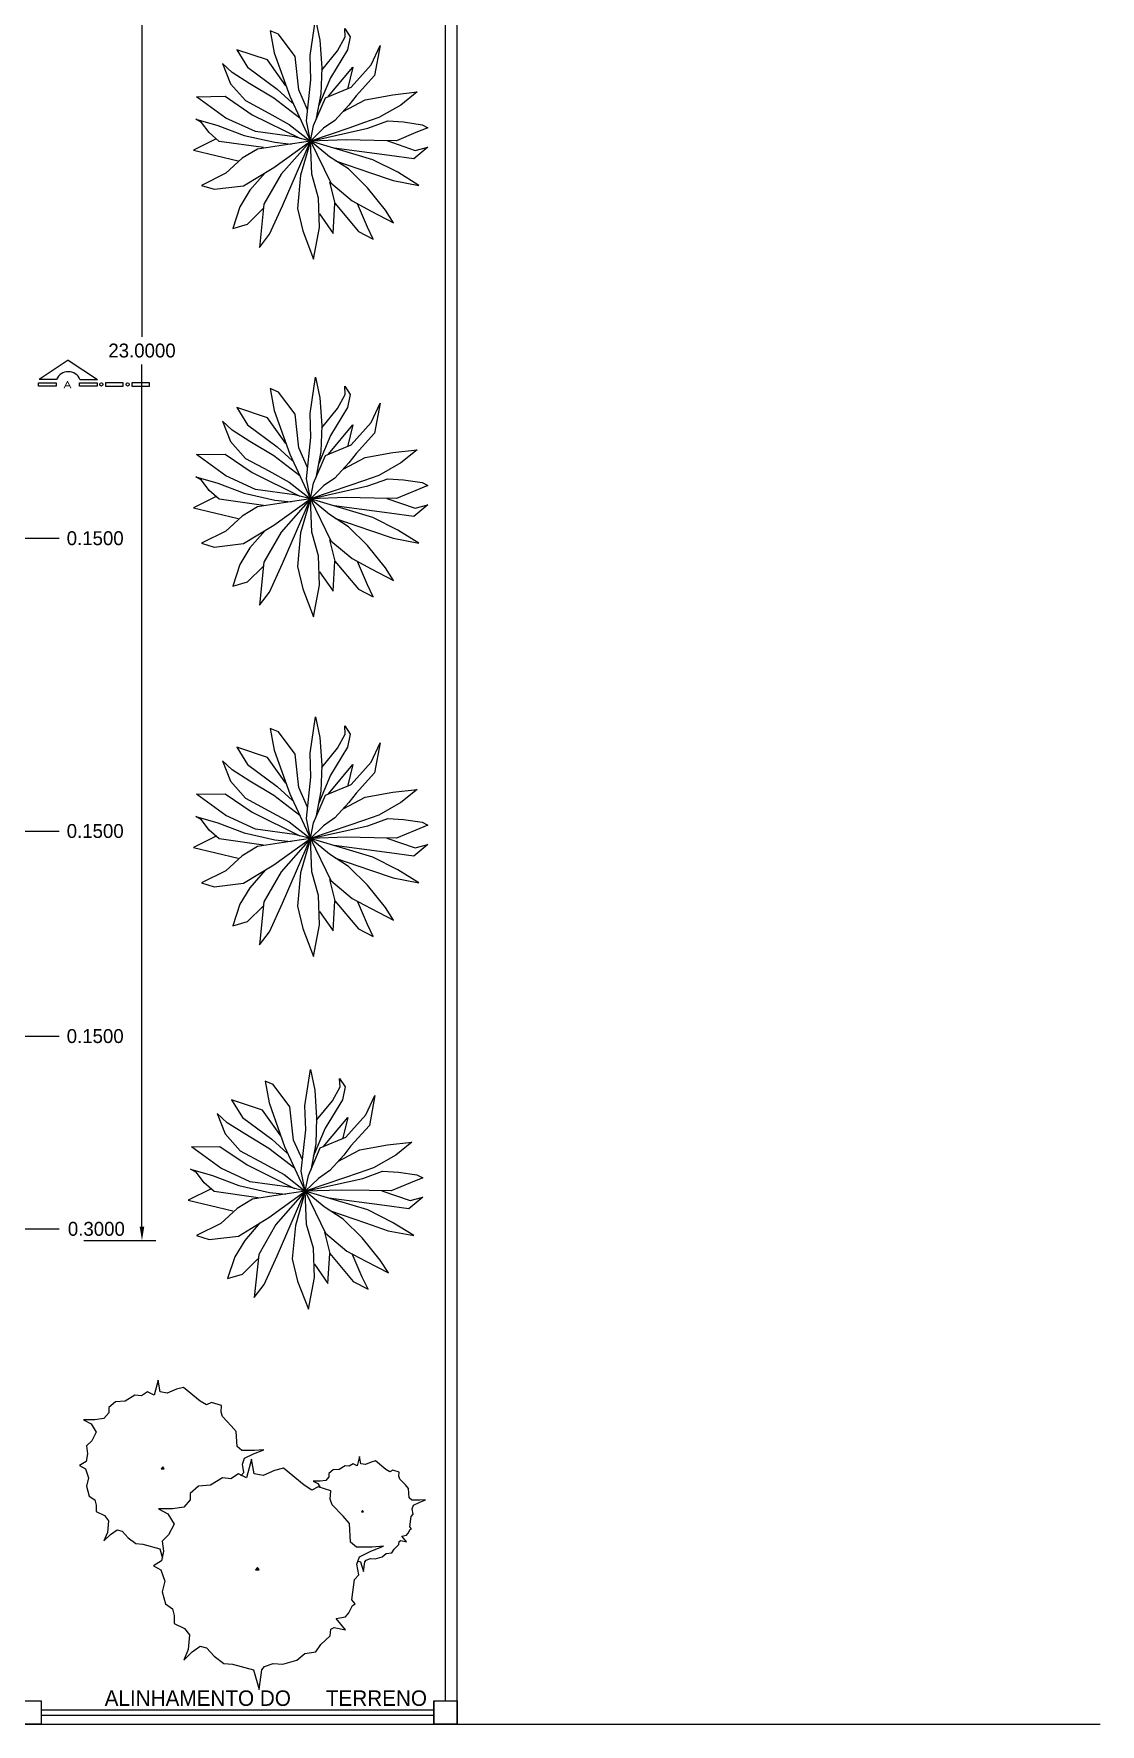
# Model space of a CAD drawing. Header units: millimetres. Extents: x 935 to 1399, y 512 to 900.
# Drawn here: x 1163.15 to 1176.93, y 833.62 to 855.47 of the extents above; entities that cross this region are included whole.
import ezdxf

# ---------------------------------------------------------------- set-up
doc = ezdxf.new("R2010")
doc.units = ezdxf.units.MM
doc.linetypes.add('ACAD_ISO02W100', pattern=[15, 12, -3])
for name, color, linetype in [('PENA-03', 3, 'Continuous'), ('PENA-04', 4, 'Continuous'), ('projeçao', 7, 'ACAD_ISO02W100'), ('terrenos', 3, 'Continuous'), ('VEGETAÇÃO', 3, 'Continuous')]:
    doc.layers.add(name, color=color, linetype=linetype)
doc.styles.add('ROMANS', font='ROMANS.SHX', dxfattribs={"height": 100})
doc.dimstyles.get("Standard").update_dxf_attribs({"dimtxt": 0.18, "dimasz": 0.18, "dimexe": 0.18, "dimexo": 0.0625, "dimgap": 0.09, "dimtad": 0, "dimtih": 1, "dimtoh": 1, "dimdec": 4, "dimzin": 0, "dimdsep": 46, "dimtxsty": 'Standard', "dimcen": 0.09, "dimadec": 0, "dimazin": 0, "dimtfac": 1, "dimtdec": 4, "dimtofl": 0, "dimtmove": 0, "dimatfit": 3, "dimfxl": 0, "dimtolj": 1, "dimtzin": 0, "dimarcsym": 0})

# ---------------------------------------------------------------- blocks, each defined once
blk = doc.blocks.new('*D58')
at = {"color": 0, "lineweight": -2, "transparency": 16777216}
for p, q in [((1163.794, 862.872), (1164.724, 862.872)), ((1164.544, 862.692), (1164.544, 851.552)), ((1164.544, 840.052), (1164.544, 851.192)), ((1163.794, 839.872), (1164.724, 839.872))]:
    blk.add_line(p, q, dxfattribs=at)
at = {"color": 0, "transparency": 16777216}
for points in [[(1164.514, 862.692), (1164.574, 862.692), (1164.544, 862.872)], [(1164.514, 840.052), (1164.574, 840.052), (1164.544, 839.872)]]:
    blk.add_solid(points, dxfattribs=at)
at = {"layer": 'Defpoints', "color": 0, "transparency": 16777216}
for p in [(1163.732, 862.872), (1163.732, 839.872), (1164.544, 839.872)]:
    blk.add_point(p, dxfattribs=at)
at = {"color": 0, "transparency": 16777216, "insert": (1164.544, 851.372), "char_height": 0.18, "attachment_point": 5}
blk.add_mtext('\\A1;23.0000', dxfattribs=at)
blk = doc.blocks.new('*D59')
at = {"color": 0, "lineweight": -2, "transparency": 16777216}
for p, q in [((1162.709, 849.202), (1162.709, 849.382)), ((1161.314, 849.022), (1162.889, 849.022)), ((1162.709, 849.022), (1162.709, 848.872)), ((1162.709, 848.947), (1163.294, 848.947)), ((1163.294, 848.947), (1163.474, 848.947)), ((1161.314, 848.872), (1162.889, 848.872)), ((1162.709, 848.692), (1162.709, 848.512))]:
    blk.add_line(p, q, dxfattribs=at)
at = {"color": 0, "transparency": 16777216}
for points in [[(1162.679, 849.202), (1162.739, 849.202), (1162.709, 849.022)], [(1162.679, 848.692), (1162.739, 848.692), (1162.709, 848.872)]]:
    blk.add_solid(points, dxfattribs=at)
at = {"layer": 'Defpoints', "color": 0, "transparency": 16777216}
for p in [(1161.252, 849.022), (1161.252, 848.872), (1162.709, 848.872)]:
    blk.add_point(p, dxfattribs=at)
at = {"color": 0, "transparency": 16777216, "insert": (1163.939, 848.947), "char_height": 0.18, "attachment_point": 5}
blk.add_mtext('\\A1;0.1500', dxfattribs=at)
blk = doc.blocks.new('*D61')
at = {"color": 0, "lineweight": -2, "transparency": 16777216}
for p, q in [((1162.709, 845.418), (1162.709, 845.598)), ((1161.314, 845.238), (1162.889, 845.238)), ((1162.709, 845.238), (1162.709, 845.088)), ((1162.709, 845.163), (1163.294, 845.163)), ((1163.294, 845.163), (1163.474, 845.163)), ((1161.314, 845.088), (1162.889, 845.088)), ((1162.709, 844.908), (1162.709, 844.728))]:
    blk.add_line(p, q, dxfattribs=at)
at = {"color": 0, "transparency": 16777216}
for points in [[(1162.679, 845.418), (1162.739, 845.418), (1162.709, 845.238)], [(1162.679, 844.908), (1162.739, 844.908), (1162.709, 845.088)]]:
    blk.add_solid(points, dxfattribs=at)
at = {"layer": 'Defpoints', "color": 0, "transparency": 16777216}
for p in [(1161.252, 845.238), (1161.252, 845.088), (1162.709, 845.088)]:
    blk.add_point(p, dxfattribs=at)
at = {"color": 0, "transparency": 16777216, "insert": (1163.939, 845.163), "char_height": 0.18, "attachment_point": 5}
blk.add_mtext('\\A1;0.1500', dxfattribs=at)
blk = doc.blocks.new('*D63')
at = {"color": 0, "lineweight": -2, "transparency": 16777216}
for p, q in [((1162.709, 842.768), (1162.709, 842.948)), ((1161.314, 842.588), (1162.889, 842.588)), ((1162.709, 842.588), (1162.709, 842.438)), ((1161.314, 842.438), (1162.889, 842.438)), ((1162.709, 842.513), (1163.294, 842.513)), ((1163.294, 842.513), (1163.474, 842.513)), ((1162.709, 842.258), (1162.709, 842.078))]:
    blk.add_line(p, q, dxfattribs=at)
at = {"color": 0, "transparency": 16777216}
for points in [[(1162.679, 842.768), (1162.739, 842.768), (1162.709, 842.588)], [(1162.679, 842.258), (1162.739, 842.258), (1162.709, 842.438)]]:
    blk.add_solid(points, dxfattribs=at)
at = {"layer": 'Defpoints', "color": 0, "transparency": 16777216}
for p in [(1161.252, 842.588), (1161.252, 842.438), (1162.709, 842.438)]:
    blk.add_point(p, dxfattribs=at)
at = {"color": 0, "transparency": 16777216, "insert": (1163.939, 842.513), "char_height": 0.18, "attachment_point": 5}
blk.add_mtext('\\A1;0.1500', dxfattribs=at)
blk = doc.blocks.new('*D65')
at = {"color": 0, "lineweight": -2, "transparency": 16777216}
for p, q in [((1162.709, 840.352), (1162.709, 840.532)), ((1161.564, 840.172), (1162.889, 840.172)), ((1162.709, 840.172), (1162.709, 839.872)), ((1162.709, 840.022), (1163.294, 840.022)), ((1163.294, 840.022), (1163.474, 840.022)), ((1161.564, 839.872), (1162.889, 839.872)), ((1162.709, 839.692), (1162.709, 839.512))]:
    blk.add_line(p, q, dxfattribs=at)
at = {"color": 0, "transparency": 16777216}
for points in [[(1162.679, 840.352), (1162.739, 840.352), (1162.709, 840.172)], [(1162.679, 839.692), (1162.739, 839.692), (1162.709, 839.872)]]:
    blk.add_solid(points, dxfattribs=at)
at = {"layer": 'Defpoints', "color": 0, "transparency": 16777216}
for p in [(1161.502, 840.172), (1161.502, 839.872), (1162.709, 839.872)]:
    blk.add_point(p, dxfattribs=at)
at = {"color": 0, "transparency": 16777216, "insert": (1163.954, 840.022), "char_height": 0.18, "attachment_point": 5}
blk.add_mtext('\\A1;0.3000', dxfattribs=at)

msp = doc.modelspace()

# ---------------------------------------------------------------- linework, layer by layer
for p, q in [((1166.71582, 855.18446), (1166.78724, 855.65239)), ((1166.78724, 855.65239), (1166.84438, 855.38484)), ((1166.20181, 855.50364), (1166.25436, 855.22209)), ((1166.30692, 855.45982), (1166.20181, 855.50364)), ((1166.52303, 855.17196), (1166.30692, 855.45982)), ((1167.07216, 855.24708), (1167.17151, 855.42865)), ((1167.17151, 855.42865), (1167.16561, 855.53495)), ((1167.16561, 855.53495), (1167.23573, 855.42865)), ((1167.23573, 855.42865), (1167.20073, 855.25958)), ((1166.16668, 855.12815), (1165.76958, 855.25958)), ((1165.76958, 855.25958), (1165.90968, 855.03434)), ((1166.25436, 855.22209), (1166.45292, 854.65872)), ((1166.84438, 855.38484), (1166.86771, 855.02803)), ((1166.86665, 854.99715), (1167.07216, 855.24708)), ((1167.20073, 855.25958), (1166.97872, 854.89659)), ((1167.5044, 855.06552), (1167.6213, 855.31589)), ((1167.6213, 855.31589), (1167.55118, 854.9279)), ((1165.71112, 854.9654), (1165.58256, 855.08434)), ((1165.58256, 855.08434), (1165.68779, 854.82147)), ((1165.90968, 855.03434), (1166.28935, 854.75266)), ((1166.40457, 854.79588), (1166.16668, 855.12815)), ((1166.56982, 854.74016), (1166.52303, 855.17196)), ((1166.72748, 854.87159), (1166.71582, 855.18446)), ((1166.86771, 855.02803), (1166.85605, 854.69003)), ((1166.95539, 854.65872), (1167.27072, 855.03434)), ((1167.27072, 855.03434), (1167.20073, 854.75266)), ((1167.24739, 854.77765), (1167.5044, 855.06552)), ((1165.68779, 854.82147), (1165.88045, 854.60241)), ((1165.9389, 854.82147), (1165.71112, 854.9654)), ((1166.24846, 854.63372), (1165.9389, 854.82147)), ((1166.66916, 854.33954), (1166.72748, 854.87159)), ((1166.97872, 854.89659), (1166.82451, 854.5296)), ((1166.9145, 854.64004), (1167.24739, 854.77765)), ((1167.55118, 854.9279), (1167.31161, 854.66503)), ((1165.24967, 854.65254), (1165.61768, 854.65872)), ((1165.62934, 854.37717), (1165.24967, 854.65254)), ((1165.61768, 854.65872), (1165.96813, 854.42098)), ((1165.88045, 854.60241), (1166.18425, 854.43966)), ((1166.58392, 854.37599), (1166.24846, 854.63372)), ((1166.28935, 854.75266), (1166.48804, 854.57109)), ((1166.45292, 854.65872), (1166.72111, 854.0799)), ((1166.68493, 854.48338), (1166.56982, 854.74016)), ((1166.7626, 854.28323), (1166.9145, 854.64004)), ((1166.85605, 854.69003), (1166.79239, 854.35319)), ((1167.14254, 854.46243), (1167.42851, 854.61491)), ((1167.31161, 854.66503), (1167.21816, 854.5461)), ((1167.42851, 854.61491), (1167.78486, 854.67753)), ((1167.78486, 854.67753), (1168.10032, 854.71503)), ((1168.10032, 854.71503), (1167.88997, 854.5461)), ((1165.238, 854.36453), (1165.52423, 854.28323)), ((1165.31389, 854.32072), (1165.238, 854.36453)), ((1166.00902, 854.20192), (1165.62934, 854.37717)), ((1165.96813, 854.42098), (1166.58392, 854.11562)), ((1166.18425, 854.43966), (1166.44715, 854.29573)), ((1166.72111, 854.0799), (1166.66916, 854.33954)), ((1167.03717, 854.34586), (1166.89104, 854.24573)), ((1167.21816, 854.5461), (1167.03717, 854.34586)), ((1167.60374, 854.38335), (1167.40518, 854.31454)), ((1167.46351, 854.24573), (1167.72051, 854.33954)), ((1167.88997, 854.5461), (1167.60374, 854.38335)), ((1167.72051, 854.33954), (1167.92496, 854.32704)), ((1165.41323, 854.18929), (1165.31389, 854.32072)), ((1165.54167, 854.07667), (1165.41323, 854.18929)), ((1165.52423, 854.28323), (1165.86302, 854.15179)), ((1165.86302, 854.15179), (1166.26026, 854.06417)), ((1166.51726, 854.13298), (1166.00902, 854.20192)), ((1166.44715, 854.29573), (1166.72111, 854.0799)), ((1166.72111, 854.0799), (1166.51726, 854.13298)), ((1166.72111, 854.0799), (1166.7626, 854.28323)), ((1167.22983, 854.25191), (1166.72111, 854.0799)), ((1166.89104, 854.24573), (1166.72111, 854.0799)), ((1166.72111, 854.0799), (1167.46351, 854.24573)), ((1167.40518, 854.31454), (1167.22983, 854.25191)), ((1168.08275, 854.18929), (1167.83152, 854.08299)), ((1167.92496, 854.32704), (1168.16453, 854.28955)), ((1168.24042, 854.25191), (1168.08275, 854.18929)), ((1168.16453, 854.28955), (1168.24042, 854.25191)), ((1165.50303, 854.11055), (1165.20878, 853.96405)), ((1165.20878, 853.96405), (1165.78701, 853.8263)), ((1166.11413, 853.99536), (1165.54167, 854.07667)), ((1166.03825, 853.97655), (1165.83956, 853.85761)), ((1166.37114, 854.02668), (1166.03825, 853.97655)), ((1166.24846, 853.73867), (1166.72111, 854.0799)), ((1166.26026, 854.06417), (1166.47196, 854.04032)), ((1166.72111, 854.0799), (1166.34204, 853.65105)), ((1166.35947, 853.24425), (1166.72111, 854.0799)), ((1166.72111, 854.0799), (1166.37114, 854.02668)), ((1166.72111, 854.0799), (1166.59315, 853.63855)), ((1167.18317, 854.09548), (1166.72111, 854.0799)), ((1166.72111, 854.0799), (1166.98449, 853.53843)), ((1166.73915, 853.65105), (1166.72111, 854.0799)), ((1166.96705, 853.87642), (1166.72111, 854.0799)), ((1167.52785, 853.83893), (1166.72111, 854.0799)), ((1167.74397, 853.89524), (1167.02788, 853.98827)), ((1167.54529, 854.08917), (1167.18317, 854.09548)), ((1167.83152, 854.08299), (1167.54529, 854.08917)), ((1167.70904, 854.08563), (1168.07686, 853.95773)), ((1168.24042, 854.00154), (1168.05942, 853.85143)), ((1168.07686, 853.95773), (1168.24042, 854.00154)), ((1165.83956, 853.85761), (1165.62934, 853.66368)), ((1165.85712, 853.50094), (1166.24846, 853.73867)), ((1167.2124, 853.71999), (1166.96705, 853.87642)), ((1167.04538, 853.82649), (1167.49863, 853.66986)), ((1167.45774, 853.4758), (1167.2124, 853.71999)), ((1167.84908, 853.67618), (1167.52785, 853.83893)), ((1168.05942, 853.85143), (1167.74397, 853.89524)), ((1165.62934, 853.66368), (1165.31389, 853.50712)), ((1165.31389, 853.50712), (1165.47745, 853.45712)), ((1165.47745, 853.45712), (1165.85712, 853.50094)), ((1166.1342, 853.66926), (1165.9389, 853.44463)), ((1166.34204, 853.65105), (1166.12003, 853.26306)), ((1166.59315, 853.63855), (1166.55226, 853.20675)), ((1166.82682, 853.34437), (1166.73915, 853.65105)), ((1167.04294, 853.27556), (1166.97282, 853.55093)), ((1166.98449, 853.53843), (1167.25905, 853.30687)), ((1167.69141, 853.18794), (1167.45774, 853.4758)), ((1167.49863, 853.66986), (1167.79063, 853.56974)), ((1167.79063, 853.56974), (1168.12364, 853.50712)), ((1168.12364, 853.50712), (1167.84908, 853.67618)), ((1165.9389, 853.44463), (1165.81047, 853.23175)), ((1166.12003, 853.26306), (1166.06157, 852.70601)), ((1166.19014, 852.87507), (1166.35947, 853.24425)), ((1166.83849, 852.9627), (1166.82682, 853.34437)), ((1167.01371, 852.88757), (1167.03717, 853.27556)), ((1167.03717, 853.27556), (1167.34083, 852.91257)), ((1167.25905, 853.30687), (1167.5044, 853.17544)), ((1167.45774, 852.96888), (1167.32917, 853.26938)), ((1165.81047, 853.23175), (1165.71689, 852.95006)), ((1165.90968, 853.00651), (1166.10836, 853.20675)), ((1166.55226, 853.20675), (1166.62237, 852.91889)), ((1166.83849, 853.13794), (1167.01371, 852.88757)), ((1167.5044, 853.17544), (1167.79652, 853.02519)), ((1167.79652, 853.02519), (1167.69141, 853.18794)), ((1165.71689, 852.95006), (1165.90968, 853.00651)), ((1166.06157, 852.70601), (1166.19014, 852.87507)), ((1166.62237, 852.91889), (1166.7626, 852.5559)), ((1166.7626, 852.5559), (1166.83849, 852.9627)), ((1167.34083, 852.91257), (1167.53362, 852.81245)), ((1167.53362, 852.81245), (1167.45774, 852.96888)), ((1166.20181, 850.88066), (1166.25436, 850.59911)), ((1166.30692, 850.83685), (1166.20181, 850.88066)), ((1166.71582, 850.56148), (1166.78724, 851.02941)), ((1166.78724, 851.02941), (1166.84438, 850.76186)), ((1167.17151, 850.80567), (1167.16561, 850.91197)), ((1167.16561, 850.91197), (1167.23573, 850.80567)), ((1166.16668, 850.50517), (1165.76958, 850.63661)), ((1165.76958, 850.63661), (1165.90968, 850.41137)), ((1166.52303, 850.54898), (1166.30692, 850.83685)), ((1166.84438, 850.76186), (1166.86771, 850.40505)), ((1166.86665, 850.37418), (1167.07216, 850.62411)), ((1167.20073, 850.63661), (1166.97872, 850.27362)), ((1167.07216, 850.62411), (1167.17151, 850.80567)), ((1167.23573, 850.80567), (1167.20073, 850.63661)), ((1167.5044, 850.44254), (1167.6213, 850.69292)), ((1167.6213, 850.69292), (1167.55118, 850.30493)), ((1165.71112, 850.34242), (1165.58256, 850.46136)), ((1165.58256, 850.46136), (1165.68779, 850.19849)), ((1165.90968, 850.41137), (1166.28935, 850.12968)), ((1166.40457, 850.1729), (1166.16668, 850.50517)), ((1166.25436, 850.59911), (1166.45292, 850.03574)), ((1166.56982, 850.11718), (1166.52303, 850.54898)), ((1166.72748, 850.24862), (1166.71582, 850.56148)), ((1166.86771, 850.40505), (1166.85605, 850.06706)), ((1166.95539, 850.03574), (1167.27072, 850.41137)), ((1167.27072, 850.41137), (1167.20073, 850.12968)), ((1167.24739, 850.15468), (1167.5044, 850.44254)), ((1165.68779, 850.19849), (1165.88045, 849.97943)), ((1165.9389, 850.19849), (1165.71112, 850.34242)), ((1166.24846, 850.01075), (1165.9389, 850.19849)), ((1166.66916, 849.71656), (1166.72748, 850.24862)), ((1166.97872, 850.27362), (1166.82451, 849.90662)), ((1167.55118, 850.30493), (1167.31161, 850.04206)), ((1165.24967, 850.02956), (1165.61768, 850.03574)), ((1165.62934, 849.75419), (1165.24967, 850.02956)), ((1165.61768, 850.03574), (1165.96813, 849.79801)), ((1165.88045, 849.97943), (1166.18425, 849.81668)), ((1166.58392, 849.75302), (1166.24846, 850.01075)), ((1166.28935, 850.12968), (1166.48804, 849.94812)), ((1166.45292, 850.03574), (1166.72111, 849.45692)), ((1166.68493, 849.86041), (1166.56982, 850.11718)), ((1166.7626, 849.66025), (1166.9145, 850.01706)), ((1166.85605, 850.06706), (1166.79239, 849.73021)), ((1166.9145, 850.01706), (1167.24739, 850.15468)), ((1167.14254, 849.83945), (1167.42851, 849.99193)), ((1167.31161, 850.04206), (1167.21816, 849.92312)), ((1167.42851, 849.99193), (1167.78486, 850.05456)), ((1167.78486, 850.05456), (1168.10032, 850.09205)), ((1168.10032, 850.09205), (1167.88997, 849.92312)), ((1166.00902, 849.57895), (1165.62934, 849.75419)), ((1165.96813, 849.79801), (1166.58392, 849.49264)), ((1166.18425, 849.81668), (1166.44715, 849.67275)), ((1167.21816, 849.92312), (1167.03717, 849.72288)), ((1167.60374, 849.76037), (1167.40518, 849.69157)), ((1167.88997, 849.92312), (1167.60374, 849.76037)), ((1165.238, 849.74156), (1165.52423, 849.66025)), ((1165.31389, 849.69775), (1165.238, 849.74156)), ((1165.41323, 849.56631), (1165.31389, 849.69775)), ((1165.54167, 849.45369), (1165.41323, 849.56631)), ((1165.52423, 849.66025), (1165.86302, 849.52882)), ((1165.86302, 849.52882), (1166.26026, 849.44119)), ((1166.51726, 849.51), (1166.00902, 849.57895)), ((1166.44715, 849.67275), (1166.72111, 849.45692)), ((1166.72111, 849.45692), (1166.66916, 849.71656)), ((1166.72111, 849.45692), (1166.7626, 849.66025)), ((1167.22983, 849.62894), (1166.72111, 849.45692)), ((1166.89104, 849.62276), (1166.72111, 849.45692)), ((1166.72111, 849.45692), (1167.46351, 849.62276)), ((1167.03717, 849.72288), (1166.89104, 849.62276)), ((1167.40518, 849.69157), (1167.22983, 849.62894)), ((1167.46351, 849.62276), (1167.72051, 849.71656)), ((1167.72051, 849.71656), (1167.92496, 849.70406)), ((1168.08275, 849.56631), (1167.83152, 849.46001)), ((1167.92496, 849.70406), (1168.16453, 849.66657)), ((1168.24042, 849.62894), (1168.08275, 849.56631)), ((1168.16453, 849.66657), (1168.24042, 849.62894)), ((1165.50303, 849.48757), (1165.20878, 849.34107)), ((1165.20878, 849.34107), (1165.78701, 849.20332)), ((1166.11413, 849.37239), (1165.54167, 849.45369)), ((1166.03825, 849.35357), (1165.83956, 849.23463)), ((1166.37114, 849.4037), (1166.03825, 849.35357)), ((1166.24846, 849.1157), (1166.72111, 849.45692)), ((1166.26026, 849.44119), (1166.47196, 849.41735)), ((1166.72111, 849.45692), (1166.34204, 849.02807)), ((1166.35947, 848.62127), (1166.72111, 849.45692)), ((1166.72111, 849.45692), (1166.37114, 849.4037)), ((1166.72111, 849.45692), (1166.51726, 849.51)), ((1166.72111, 849.45692), (1166.59315, 849.01558)), ((1167.18317, 849.47251), (1166.72111, 849.45692)), ((1166.72111, 849.45692), (1166.98449, 848.91545)), ((1166.73915, 849.02807), (1166.72111, 849.45692)), ((1166.96705, 849.25345), (1166.72111, 849.45692)), ((1167.52785, 849.21596), (1166.72111, 849.45692)), ((1167.74397, 849.27227), (1167.02788, 849.36529)), ((1167.54529, 849.46619), (1167.18317, 849.47251)), ((1167.83152, 849.46001), (1167.54529, 849.46619)), ((1167.70904, 849.46265), (1168.07686, 849.33476)), ((1168.24042, 849.37857), (1168.05942, 849.22845)), ((1168.07686, 849.33476), (1168.24042, 849.37857)), ((1165.83956, 849.23463), (1165.62934, 849.04071)), ((1165.85712, 848.87796), (1166.24846, 849.1157)), ((1167.2124, 849.09702), (1166.96705, 849.25345)), ((1167.04538, 849.20351), (1167.49863, 849.04689)), ((1167.45774, 848.85283), (1167.2124, 849.09702)), ((1167.84908, 849.05321), (1167.52785, 849.21596)), ((1168.05942, 849.22845), (1167.74397, 849.27227)), ((1165.62934, 849.04071), (1165.31389, 848.88414)), ((1165.31389, 848.88414), (1165.47745, 848.83415)), ((1165.47745, 848.83415), (1165.85712, 848.87796)), ((1166.1342, 849.04628), (1165.9389, 848.82165)), ((1166.34204, 849.02807), (1166.12003, 848.64009)), ((1166.59315, 849.01558), (1166.55226, 848.58378)), ((1166.82682, 848.72139), (1166.73915, 849.02807)), ((1167.04294, 848.65258), (1166.97282, 848.92795)), ((1166.98449, 848.91545), (1167.25905, 848.6839)), ((1167.49863, 849.04689), (1167.79063, 848.94677)), ((1167.79063, 848.94677), (1168.12364, 848.88414)), ((1168.12364, 848.88414), (1167.84908, 849.05321)), ((1165.9389, 848.82165), (1165.81047, 848.60877)), ((1166.83849, 848.33972), (1166.82682, 848.72139)), ((1167.25905, 848.6839), (1167.5044, 848.55246)), ((1167.69141, 848.56496), (1167.45774, 848.85283)), ((1165.81047, 848.60877), (1165.71689, 848.32709)), ((1165.90968, 848.38353), (1166.10836, 848.58378)), ((1166.12003, 848.64009), (1166.06157, 848.08303)), ((1166.19014, 848.2521), (1166.35947, 848.62127)), ((1166.55226, 848.58378), (1166.62237, 848.29591)), ((1166.83849, 848.51497), (1167.01371, 848.2646)), ((1167.01371, 848.2646), (1167.03717, 848.65258)), ((1167.03717, 848.65258), (1167.34083, 848.28959)), ((1167.45774, 848.3459), (1167.32917, 848.6464)), ((1167.5044, 848.55246), (1167.79652, 848.40221)), ((1167.79652, 848.40221), (1167.69141, 848.56496)), ((1165.71689, 848.32709), (1165.90968, 848.38353)), ((1166.06157, 848.08303), (1166.19014, 848.2521)), ((1166.62237, 848.29591), (1166.7626, 847.93292)), ((1166.7626, 847.93292), (1166.83849, 848.33972)), ((1167.34083, 848.28959), (1167.53362, 848.18947)), ((1167.53362, 848.18947), (1167.45774, 848.3459)), ((1166.20181, 846.49093), (1166.25436, 846.20938)), ((1166.30692, 846.44712), (1166.20181, 846.49093)), ((1166.71582, 846.17175), (1166.78724, 846.63968)), ((1166.78724, 846.63968), (1166.84438, 846.37213)), ((1167.17151, 846.41594), (1167.16561, 846.52225)), ((1167.16561, 846.52225), (1167.23573, 846.41594)), ((1166.52303, 846.15925), (1166.30692, 846.44712)), ((1166.84438, 846.37213), (1166.86771, 846.01532)), ((1167.07216, 846.23438), (1167.17151, 846.41594)), ((1167.23573, 846.41594), (1167.20073, 846.24688)), ((1167.5044, 846.05282), (1167.6213, 846.30319)), ((1167.6213, 846.30319), (1167.55118, 845.9152)), ((1165.71112, 845.95269), (1165.58256, 846.07163)), ((1165.58256, 846.07163), (1165.68779, 845.80876)), ((1166.16668, 846.11544), (1165.76958, 846.24688)), ((1165.76958, 846.24688), (1165.90968, 846.02164)), ((1166.40457, 845.78317), (1166.16668, 846.11544)), ((1166.25436, 846.20938), (1166.45292, 845.64601)), ((1166.56982, 845.72746), (1166.52303, 846.15925)), ((1166.72748, 845.85889), (1166.71582, 846.17175)), ((1166.86665, 845.98445), (1167.07216, 846.23438)), ((1167.20073, 846.24688), (1166.97872, 845.88389)), ((1167.24739, 845.76495), (1167.5044, 846.05282)), ((1165.9389, 845.80876), (1165.71112, 845.95269)), ((1165.90968, 846.02164), (1166.28935, 845.73995)), ((1166.66916, 845.32683), (1166.72748, 845.85889)), ((1166.97872, 845.88389), (1166.82451, 845.51689)), ((1166.86771, 846.01532), (1166.85605, 845.67733)), ((1166.95539, 845.64601), (1167.27072, 846.02164)), ((1167.27072, 846.02164), (1167.20073, 845.73995)), ((1167.55118, 845.9152), (1167.31161, 845.65233)), ((1165.24967, 845.63983), (1165.61768, 845.64601)), ((1165.62934, 845.36446), (1165.24967, 845.63983)), ((1165.61768, 845.64601), (1165.96813, 845.40828)), ((1165.68779, 845.80876), (1165.88045, 845.5897)), ((1166.24846, 845.62102), (1165.9389, 845.80876)), ((1166.58392, 845.36329), (1166.24846, 845.62102)), ((1166.28935, 845.73995), (1166.48804, 845.55839)), ((1166.45292, 845.64601), (1166.72111, 845.06719)), ((1166.68493, 845.47068), (1166.56982, 845.72746)), ((1166.7626, 845.27052), (1166.9145, 845.62733)), ((1166.85605, 845.67733), (1166.79239, 845.34048)), ((1166.9145, 845.62733), (1167.24739, 845.76495)), ((1167.14254, 845.44972), (1167.42851, 845.6022)), ((1167.31161, 845.65233), (1167.21816, 845.53339)), ((1167.42851, 845.6022), (1167.78486, 845.66483)), ((1167.78486, 845.66483), (1168.10032, 845.70232)), ((1168.10032, 845.70232), (1167.88997, 845.53339)), ((1165.88045, 845.5897), (1166.18425, 845.42695)), ((1165.96813, 845.40828), (1166.58392, 845.10292)), ((1166.18425, 845.42695), (1166.44715, 845.28302)), ((1167.21816, 845.53339), (1167.03717, 845.33315)), ((1167.88997, 845.53339), (1167.60374, 845.37064)), ((1165.238, 845.35183), (1165.52423, 845.27052)), ((1165.31389, 845.30802), (1165.238, 845.35183)), ((1165.41323, 845.17658), (1165.31389, 845.30802)), ((1165.54167, 845.06396), (1165.41323, 845.17658)), ((1165.52423, 845.27052), (1165.86302, 845.13909)), ((1166.00902, 845.18922), (1165.62934, 845.36446)), ((1166.51726, 845.12027), (1166.00902, 845.18922)), ((1166.44715, 845.28302), (1166.72111, 845.06719)), ((1166.72111, 845.06719), (1166.66916, 845.32683)), ((1166.72111, 845.06719), (1166.7626, 845.27052)), ((1167.22983, 845.23921), (1166.72111, 845.06719)), ((1166.89104, 845.23303), (1166.72111, 845.06719)), ((1166.72111, 845.06719), (1167.46351, 845.23303)), ((1167.03717, 845.33315), (1166.89104, 845.23303)), ((1167.40518, 845.30184), (1167.22983, 845.23921)), ((1167.60374, 845.37064), (1167.40518, 845.30184)), ((1167.46351, 845.23303), (1167.72051, 845.32683)), ((1167.72051, 845.32683), (1167.92496, 845.31433)), ((1168.08275, 845.17658), (1167.83152, 845.07028)), ((1167.92496, 845.31433), (1168.16453, 845.27684)), ((1168.24042, 845.23921), (1168.08275, 845.17658)), ((1168.16453, 845.27684), (1168.24042, 845.23921)), ((1165.50303, 845.09784), (1165.20878, 844.95134)), ((1165.20878, 844.95134), (1165.78701, 844.81359)), ((1166.11413, 844.98266), (1165.54167, 845.06396)), ((1166.03825, 844.96384), (1165.83956, 844.8449)), ((1165.86302, 845.13909), (1166.26026, 845.05146)), ((1166.37114, 845.01397), (1166.03825, 844.96384)), ((1166.24846, 844.72597), (1166.72111, 845.06719)), ((1166.26026, 845.05146), (1166.47196, 845.02762)), ((1166.72111, 845.06719), (1166.34204, 844.63834)), ((1166.35947, 844.23154), (1166.72111, 845.06719)), ((1166.72111, 845.06719), (1166.37114, 845.01397)), ((1166.72111, 845.06719), (1166.51726, 845.12027)), ((1166.72111, 845.06719), (1166.59315, 844.62585)), ((1167.18317, 845.08278), (1166.72111, 845.06719)), ((1166.72111, 845.06719), (1166.98449, 844.52572)), ((1166.73915, 844.63834), (1166.72111, 845.06719)), ((1166.96705, 844.86372), (1166.72111, 845.06719)), ((1167.52785, 844.82623), (1166.72111, 845.06719)), ((1167.74397, 844.88254), (1167.02788, 844.97556)), ((1167.54529, 845.07646), (1167.18317, 845.08278)), ((1167.83152, 845.07028), (1167.54529, 845.07646)), ((1167.70904, 845.07292), (1168.07686, 844.94503)), ((1168.24042, 844.98884), (1168.05942, 844.83872)), ((1168.07686, 844.94503), (1168.24042, 844.98884)), ((1165.83956, 844.8449), (1165.62934, 844.65098)), ((1165.85712, 844.48823), (1166.24846, 844.72597)), ((1167.2124, 844.70729), (1166.96705, 844.86372)), ((1167.04538, 844.81378), (1167.49863, 844.65716)), ((1167.84908, 844.66348), (1167.52785, 844.82623)), ((1168.05942, 844.83872), (1167.74397, 844.88254)), ((1165.62934, 844.65098), (1165.31389, 844.49441)), ((1166.1342, 844.65655), (1165.9389, 844.43192)), ((1166.34204, 844.63834), (1166.12003, 844.25036)), ((1166.59315, 844.62585), (1166.55226, 844.19405)), ((1166.82682, 844.33166), (1166.73915, 844.63834)), ((1167.04294, 844.26285), (1166.97282, 844.53822)), ((1166.98449, 844.52572), (1167.25905, 844.29417)), ((1167.45774, 844.4631), (1167.2124, 844.70729)), ((1167.49863, 844.65716), (1167.79063, 844.55704)), ((1167.79063, 844.55704), (1168.12364, 844.49441)), ((1168.12364, 844.49441), (1167.84908, 844.66348)), ((1165.31389, 844.49441), (1165.47745, 844.44442)), ((1165.47745, 844.44442), (1165.85712, 844.48823)), ((1165.9389, 844.43192), (1165.81047, 844.21904)), ((1166.83849, 843.94999), (1166.82682, 844.33166)), ((1167.25905, 844.29417), (1167.5044, 844.16273)), ((1167.69141, 844.17523), (1167.45774, 844.4631)), ((1165.81047, 844.21904), (1165.71689, 843.93736)), ((1165.90968, 843.9938), (1166.10836, 844.19405)), ((1166.12003, 844.25036), (1166.06157, 843.6933)), ((1166.19014, 843.86237), (1166.35947, 844.23154)), ((1166.55226, 844.19405), (1166.62237, 843.90618)), ((1166.83849, 844.12524), (1167.01371, 843.87487)), ((1167.01371, 843.87487), (1167.03717, 844.26285)), ((1167.03717, 844.26285), (1167.34083, 843.89986)), ((1167.45774, 843.95617), (1167.32917, 844.25667)), ((1167.5044, 844.16273), (1167.79652, 844.01248)), ((1167.79652, 844.01248), (1167.69141, 844.17523)), ((1165.71689, 843.93736), (1165.90968, 843.9938)), ((1166.06157, 843.6933), (1166.19014, 843.86237)), ((1166.62237, 843.90618), (1166.7626, 843.54319)), ((1166.7626, 843.54319), (1166.83849, 843.94999)), ((1167.34083, 843.89986), (1167.53362, 843.79974)), ((1167.53362, 843.79974), (1167.45774, 843.95617)), ((1166.13494, 841.93321), (1166.18749, 841.65166)), ((1166.24005, 841.8894), (1166.13494, 841.93321)), ((1166.45616, 841.60153), (1166.24005, 841.8894)), ((1166.64895, 841.61403), (1166.72037, 842.08196)), ((1166.72037, 842.08196), (1166.77752, 841.81441)), ((1167.10464, 841.85822), (1167.09874, 841.96452)), ((1167.09874, 841.96452), (1167.16886, 841.85822)), ((1166.09982, 841.55772), (1165.70271, 841.68915)), ((1165.70271, 841.68915), (1165.84281, 841.46391)), ((1166.77752, 841.81441), (1166.80085, 841.4576)), ((1166.79978, 841.42672), (1167.0053, 841.67665)), ((1167.13386, 841.68915), (1166.91185, 841.32616)), ((1167.0053, 841.67665), (1167.10464, 841.85822)), ((1167.16886, 841.85822), (1167.13386, 841.68915)), ((1167.43753, 841.49509), (1167.55443, 841.74546)), ((1167.55443, 841.74546), (1167.48431, 841.35748)), ((1165.64426, 841.39497), (1165.51569, 841.51391)), ((1165.51569, 841.51391), (1165.62093, 841.25104)), ((1165.84281, 841.46391), (1166.22249, 841.18223)), ((1166.33771, 841.22545), (1166.09982, 841.55772)), ((1166.18749, 841.65166), (1166.38605, 841.08829)), ((1166.50295, 841.16973), (1166.45616, 841.60153)), ((1166.66061, 841.30117), (1166.64895, 841.61403)), ((1166.80085, 841.4576), (1166.78918, 841.1196)), ((1166.88852, 841.08829), (1167.20385, 841.46391)), ((1167.20385, 841.46391), (1167.13386, 841.18223)), ((1167.18052, 841.20722), (1167.43753, 841.49509)), ((1165.62093, 841.25104), (1165.81359, 841.03198)), ((1165.87204, 841.25104), (1165.64426, 841.39497)), ((1166.1816, 841.06329), (1165.87204, 841.25104)), ((1166.60229, 840.76911), (1166.66061, 841.30117)), ((1166.91185, 841.32616), (1166.75764, 840.95917)), ((1167.48431, 841.35748), (1167.24474, 841.09461)), ((1165.1828, 841.08211), (1165.55081, 841.08829)), ((1165.56248, 840.80674), (1165.1828, 841.08211)), ((1165.55081, 841.08829), (1165.90126, 840.85055)), ((1165.81359, 841.03198), (1166.11738, 840.86923)), ((1166.51705, 840.80556), (1166.1816, 841.06329)), ((1166.22249, 841.18223), (1166.42117, 841.00066)), ((1166.38605, 841.08829), (1166.65425, 840.50947)), ((1166.61806, 840.91295), (1166.50295, 841.16973)), ((1166.69574, 840.7128), (1166.84763, 841.06961)), ((1166.78918, 841.1196), (1166.72552, 840.78276)), ((1166.84763, 841.06961), (1167.18052, 841.20722)), ((1167.07567, 840.892), (1167.36164, 841.04448)), ((1167.24474, 841.09461), (1167.1513, 840.97567)), ((1167.36164, 841.04448), (1167.71799, 841.1071)), ((1167.71799, 841.1071), (1168.03345, 841.1446)), ((1168.03345, 841.1446), (1167.8231, 840.97567)), ((1165.17114, 840.7941), (1165.45737, 840.7128)), ((1165.24702, 840.75029), (1165.17114, 840.7941)), ((1165.94215, 840.63149), (1165.56248, 840.80674)), ((1165.90126, 840.85055), (1166.51705, 840.54519)), ((1166.11738, 840.86923), (1166.38028, 840.7253)), ((1167.1513, 840.97567), (1166.9703, 840.77543)), ((1167.53687, 840.81292), (1167.33832, 840.74411)), ((1167.8231, 840.97567), (1167.53687, 840.81292)), ((1165.34636, 840.61886), (1165.24702, 840.75029)), ((1165.4748, 840.50624), (1165.34636, 840.61886)), ((1165.45737, 840.7128), (1165.79615, 840.58136)), ((1165.79615, 840.58136), (1166.19339, 840.49374)), ((1166.4504, 840.56255), (1165.94215, 840.63149)), ((1166.38028, 840.7253), (1166.65425, 840.50947)), ((1166.65425, 840.50947), (1166.60229, 840.76911)), ((1166.65425, 840.50947), (1166.69574, 840.7128)), ((1167.16296, 840.68148), (1166.65425, 840.50947)), ((1166.82418, 840.6753), (1166.65425, 840.50947)), ((1166.65425, 840.50947), (1167.39664, 840.6753)), ((1166.9703, 840.77543), (1166.82418, 840.6753)), ((1167.33832, 840.74411), (1167.16296, 840.68148)), ((1167.39664, 840.6753), (1167.65364, 840.76911)), ((1167.65364, 840.76911), (1167.85809, 840.75661)), ((1168.01589, 840.61886), (1167.76465, 840.51256)), ((1167.85809, 840.75661), (1168.09767, 840.71912)), ((1168.17355, 840.68148), (1168.01589, 840.61886)), ((1168.09767, 840.71912), (1168.17355, 840.68148)), ((1165.43616, 840.54012), (1165.14191, 840.39362)), ((1165.14191, 840.39362), (1165.72014, 840.25587)), ((1166.04726, 840.42493), (1165.4748, 840.50624)), ((1165.97138, 840.40612), (1165.7727, 840.28718)), ((1166.30427, 840.45625), (1165.97138, 840.40612)), ((1166.1816, 840.16824), (1166.65425, 840.50947)), ((1166.19339, 840.49374), (1166.40509, 840.46989)), ((1166.65425, 840.50947), (1166.27517, 840.08062)), ((1166.2926, 839.67382), (1166.65425, 840.50947)), ((1166.65425, 840.50947), (1166.30427, 840.45625)), ((1166.65425, 840.50947), (1166.4504, 840.56255)), ((1166.65425, 840.50947), (1166.52628, 840.06812)), ((1167.1163, 840.52505), (1166.65425, 840.50947)), ((1166.65425, 840.50947), (1166.91762, 839.968)), ((1166.67228, 840.08062), (1166.65425, 840.50947)), ((1166.90019, 840.306), (1166.65425, 840.50947)), ((1167.46099, 840.2685), (1166.65425, 840.50947)), ((1167.6771, 840.32481), (1166.96102, 840.41784)), ((1167.47842, 840.51874), (1167.1163, 840.52505)), ((1167.76465, 840.51256), (1167.47842, 840.51874)), ((1167.64217, 840.5152), (1168.00999, 840.3873)), ((1168.17355, 840.43111), (1167.99256, 840.281)), ((1168.00999, 840.3873), (1168.17355, 840.43111)), ((1165.7727, 840.28718), (1165.56248, 840.09325)), ((1165.79026, 839.93051), (1166.1816, 840.16824)), ((1167.14553, 840.14956), (1166.90019, 840.306)), ((1166.97851, 840.25606), (1167.43176, 840.09944)), ((1167.39087, 839.90537), (1167.14553, 840.14956)), ((1167.78221, 840.10575), (1167.46099, 840.2685)), ((1167.99256, 840.281), (1167.6771, 840.32481)), ((1165.56248, 840.09325), (1165.24702, 839.93669)), ((1165.24702, 839.93669), (1165.41058, 839.88669)), ((1165.41058, 839.88669), (1165.79026, 839.93051)), ((1166.06733, 840.09883), (1165.87204, 839.8742)), ((1166.27517, 840.08062), (1166.05316, 839.69263)), ((1166.52628, 840.06812), (1166.48539, 839.63632)), ((1166.75996, 839.77394), (1166.67228, 840.08062)), ((1166.97607, 839.70513), (1166.90596, 839.9805)), ((1166.91762, 839.968), (1167.19219, 839.73644)), ((1167.43176, 840.09944), (1167.72376, 839.99931)), ((1167.72376, 839.99931), (1168.05678, 839.93669)), ((1168.05678, 839.93669), (1167.78221, 840.10575)), ((1165.87204, 839.8742), (1165.7436, 839.66132)), ((1166.77162, 839.39227), (1166.75996, 839.77394)), ((1166.94685, 839.31714), (1166.9703, 839.70513)), ((1166.9703, 839.70513), (1167.27397, 839.34214)), ((1167.19219, 839.73644), (1167.43753, 839.60501)), ((1167.39087, 839.39845), (1167.2623, 839.69895)), ((1167.62455, 839.61751), (1167.39087, 839.90537)), ((1165.7436, 839.66132), (1165.65003, 839.37963)), ((1165.84281, 839.43608), (1166.04149, 839.63632)), ((1166.05316, 839.69263), (1165.99471, 839.13558)), ((1166.12327, 839.30465), (1166.2926, 839.67382)), ((1166.48539, 839.63632), (1166.55551, 839.34846)), ((1166.77162, 839.56751), (1166.94685, 839.31714)), ((1167.43753, 839.60501), (1167.72966, 839.45476)), ((1167.72966, 839.45476), (1167.62455, 839.61751)), ((1165.65003, 839.37963), (1165.84281, 839.43608)), ((1165.99471, 839.13558), (1166.12327, 839.30465)), ((1166.55551, 839.34846), (1166.69574, 838.98547)), ((1166.69574, 838.98547), (1166.77162, 839.39227)), ((1167.27397, 839.34214), (1167.46675, 839.24202)), ((1167.46675, 839.24202), (1167.39087, 839.39845))]:
    msp.add_line(p, q)
at = {"color": 1}
msp.add_line((1168.31641, 833.62187), (1168.31641, 833.92187), dxfattribs=at)
msp.add_line((1168.31641, 833.62187), (1168.31641, 833.92187), dxfattribs=at)
msp.add_line((1168.31641, 833.62187), (1168.31641, 833.92187), dxfattribs=at)
at = {"layer": 'PENA-04'}
for p, q in [((1163.59151, 851.25006), (1163.21302, 850.99961)), ((1163.59151, 851.25006), (1163.97, 850.99961)), ((1163.20739, 850.9137), (1163.20739, 850.95589)), ((1163.20739, 850.95589), (1163.43591, 850.95589)), ((1163.43591, 850.9137), (1163.20739, 850.9137)), ((1163.44042, 850.99961), (1163.21302, 850.99961)), ((1163.43591, 850.95589), (1163.43591, 850.9137)), ((1163.73438, 850.9137), (1163.73438, 850.95589)), ((1163.73438, 850.95589), (1163.9629, 850.95589)), ((1163.9629, 850.9137), (1163.73438, 850.9137)), ((1163.7426, 850.99961), (1163.97, 850.99961)), ((1163.9629, 850.95589), (1163.9629, 850.9137))]:
    msp.add_line(p, q, dxfattribs=at)
for points in [[(1164.07427, 850.95589), (1164.07427, 850.9137), (1164.30279, 850.9137), (1164.30279, 850.95589)], [(1164.41417, 850.95589), (1164.41417, 850.9137), (1164.64269, 850.9137), (1164.64269, 850.95589)]]:
    msp.add_lwpolyline(points, close=True, dxfattribs=at)
for centre in [(1164.01858, 850.93479), (1164.35848, 850.93479)]:
    msp.add_circle(centre, 0.0211, dxfattribs=at)
msp.add_arc((1163.59151, 850.93427), 0.16461, 23.38513, 156.61487, dxfattribs=at)
at = {"layer": 'projeçao', "color": 1, "linetype": 'Continuous'}
for p, q in [((1162.94141, 833.92187), (1163.24141, 833.92187)), ((1163.24141, 833.92187), (1163.24141, 833.62187)), ((1168.31641, 833.62187), (1168.31641, 833.92187)), ((1168.31641, 833.92187), (1168.31641, 833.62187)), ((1168.31641, 833.92187), (1168.61641, 833.92187)), ((1168.31641, 833.92187), (1168.31641, 833.62187)), ((1168.31641, 833.92187), (1168.31641, 833.62187)), ((1168.31641, 833.62187), (1168.31641, 833.92187)), ((1168.31641, 833.92187), (1168.31641, 833.62187)), ((1168.31641, 833.92187), (1168.61641, 833.92187)), ((1168.31641, 833.92187), (1168.31641, 833.62187)), ((1168.31641, 833.92187), (1168.31641, 833.62187)), ((1168.61641, 833.92187), (1168.61641, 833.62187)), ((1168.61641, 833.92187), (1168.61641, 833.62187)), ((1163.24141, 833.62187), (1162.94141, 833.62187)), ((1168.61641, 833.62187), (1168.31641, 833.62187)), ((1168.61641, 833.62187), (1168.31641, 833.62187))]:
    msp.add_line(p, q, dxfattribs=at)
at = {"layer": 'projeçao', "color": 3, "linetype": 'Continuous'}
for p, q in [((1163.24141, 833.80687), (1168.31641, 833.80687)), ((1163.24141, 833.80687), (1168.31641, 833.80687)), ((1163.24141, 833.73687), (1168.31641, 833.73687)), ((1163.24141, 833.73687), (1168.31641, 833.73687))]:
    msp.add_line(p, q, dxfattribs=at)
at = {"layer": 'terrenos', "color": 7}
msp.add_lwpolyline([(1150.75276, 833.62187), (1168.61641, 833.62187), (1168.61641, 875.84655), (1157.99878, 876.60525), (1147.27273, 877.33332), (1139.49399, 877.41495), (1139.49399, 833.77187)], dxfattribs=at)
at = {"layer": 'VEGETAÇÃO', "color": 7}
msp.add_line((1168.61641, 833.62187), (1176.92895, 833.62187), dxfattribs=at)
for points in [[(1150.75276, 833.62187), (1168.61641, 833.62187), (1168.61641, 875.84655), (1157.99878, 876.60525), (1147.27273, 877.33332), (1139.49399, 877.41495), (1139.49399, 833.77187)], [(1168.46641, 833.92187), (1168.46641, 875.70689), (1157.98835, 876.45562), (1147.26686, 877.18337), (1139.64399, 877.26337), (1139.64399, 833.77187)]]:
    msp.add_lwpolyline(points, dxfattribs=at)
at = {"layer": 'VEGETAÇÃO', "color": 253}
for points in [[(1165.82361, 836.8312), (1165.86155, 836.87288), (1165.84186, 836.9822), (1165.86811, 837.05789), (1165.98618, 837.11676), (1166.11737, 837.16721), (1165.99929, 837.15881), (1165.83531, 837.15881), (1165.77628, 837.20926), (1165.76315, 837.40267), (1165.69757, 837.47835), (1165.58605, 837.59608), (1165.56636, 837.65496), (1165.57292, 837.73904), (1165.44173, 837.78109), (1165.37613, 837.74745), (1165.29744, 837.79792), (1165.08096, 837.9745), (1164.98913, 837.94929), (1164.87106, 837.89882), (1164.77923, 837.91565), (1164.75299, 838.06702), (1164.70052, 837.8736), (1164.61525, 837.91565), (1164.53651, 837.86518), (1164.45124, 837.8736), (1164.32661, 837.79792), (1164.20198, 837.78949), (1164.11671, 837.71381), (1164.11671, 837.64655), (1164.05111, 837.57087), (1163.93304, 837.55404), (1163.78874, 837.55404), (1163.88712, 837.50359), (1163.95272, 837.39426), (1163.89368, 837.28494), (1163.8281, 837.21766), (1163.84121, 837.11676), (1163.82154, 837.01584), (1163.73625, 836.96539), (1163.81498, 836.92335), (1163.85432, 836.80562), (1163.8281, 836.6963), (1163.8609, 836.57014), (1163.93304, 836.51969), (1163.95272, 836.45241), (1163.95272, 836.36832), (1164.05769, 836.31788), (1164.11015, 836.2506), (1164.09704, 836.09923), (1164.05111, 835.9899), (1164.13638, 836.07399), (1164.22167, 836.13287), (1164.28725, 836.11604), (1164.36597, 836.03195), (1164.46437, 835.95626), (1164.5562, 835.94786), (1164.77265, 835.88898), (1164.80773, 835.76906)], [(1167.33775, 835.73011), (1167.36973, 835.72143), (1167.40662, 835.59528), (1167.42302, 835.72143), (1167.43942, 835.74245), (1167.49681, 835.76347), (1167.55831, 835.75821), (1167.6485, 835.7845), (1167.70181, 835.82654), (1167.7715, 835.83705), (1167.8043, 835.88436), (1167.8658, 835.94216), (1167.8699, 835.98423), (1167.89039, 835.99474), (1167.96418, 835.97896), (1167.90268, 836.05254), (1167.96418, 836.06305), (1167.98469, 836.08934), (1168.00928, 836.13663), (1168.02568, 836.14714), (1168.00519, 836.17343), (1168.02157, 836.30483), (1168.05027, 836.33636), (1168.03797, 836.40469), (1168.05437, 836.45198), (1168.12817, 836.48878), (1168.21017, 836.52032), (1168.13638, 836.51505), (1168.03389, 836.51505), (1167.99698, 836.54658), (1167.98879, 836.66749), (1167.94778, 836.71478), (1167.87809, 836.78836), (1167.8658, 836.82516), (1167.8699, 836.87772), (1167.7879, 836.90398), (1167.74691, 836.88296), (1167.6977, 836.91449), (1167.56241, 837.02487), (1167.50502, 837.00911), (1167.43123, 836.97758), (1167.37382, 836.98809), (1167.35744, 837.08269), (1167.32464, 836.9618), (1167.27133, 836.98809), (1167.22215, 836.95656), (1167.16884, 836.9618), (1167.09094, 836.91449), (1167.01307, 836.90925), (1166.95976, 836.86194), (1166.95976, 836.81989), (1166.91877, 836.7726), (1166.84497, 836.76209), (1166.75478, 836.76209), (1166.81626, 836.73056), (1166.84751, 836.67846)]]:
    msp.add_lwpolyline(points, dxfattribs=at)
for points in [[(1165.96153, 837.0466), (1165.89592, 836.80485), (1165.78933, 836.8574), (1165.69092, 836.79434), (1165.58433, 836.80485), (1165.42856, 836.71025), (1165.27276, 836.69974), (1165.16616, 836.60511), (1165.16616, 836.52103), (1165.08418, 836.42643), (1164.9366, 836.4054), (1164.75621, 836.4054), (1164.87918, 836.34232), (1164.96119, 836.20567), (1164.8874, 836.06903), (1164.80539, 835.98492), (1164.82179, 835.85878), (1164.7972, 835.73265), (1164.69061, 835.66958), (1164.78899, 835.61701), (1164.83819, 835.46985), (1164.80539, 835.33321), (1164.8464, 835.17552), (1164.9366, 835.11245), (1164.96119, 835.02836), (1164.96119, 834.92325), (1165.09237, 834.86017), (1165.15798, 834.77608), (1165.14157, 834.58688), (1165.08418, 834.45021), (1165.19078, 834.55534), (1165.29737, 834.62892), (1165.37935, 834.6079), (1165.47776, 834.50277), (1165.60073, 834.40817), (1165.71554, 834.39766), (1165.98612, 834.32408), (1166.05991, 834.07179), (1166.09271, 834.32408), (1166.12551, 834.36612), (1166.2403, 834.40817), (1166.36329, 834.39766), (1166.54368, 834.45021), (1166.65027, 834.53432), (1166.78965, 834.55534), (1166.85525, 834.64994), (1166.97824, 834.76557), (1166.98643, 834.84965), (1167.02745, 834.87068), (1167.17503, 834.83914), (1167.05204, 834.98632), (1167.17503, 835.00734), (1167.21602, 835.0599), (1167.26522, 835.1545), (1167.29803, 835.17552), (1167.25701, 835.22808), (1167.28981, 835.49087), (1167.34721, 835.55394), (1167.32262, 835.69061), (1167.35542, 835.78521), (1167.503, 835.85878), (1167.66699, 835.92185), (1167.5194, 835.91134), (1167.31443, 835.91134), (1167.24063, 835.97441), (1167.22423, 836.21618), (1167.14223, 836.31078), (1167.00283, 836.45796), (1166.97824, 836.53154), (1166.98643, 836.63665), (1166.82245, 836.68922), (1166.74046, 836.64716), (1166.64206, 836.71025), (1166.37148, 836.93098), (1166.2567, 836.89945), (1166.10911, 836.83638), (1165.99431, 836.8574)], [(1164.81201, 836.94856), (1164.79234, 836.92335), (1164.8317, 836.92335)], [(1164.81201, 836.94856), (1164.79234, 836.92335), (1164.8317, 836.92335)], [(1167.39432, 836.38367), (1167.38203, 836.36789), (1167.40662, 836.36789)], [(1166.03532, 835.64856), (1166.01071, 835.61701), (1166.05991, 835.61701)]]:
    msp.add_lwpolyline(points, close=True, dxfattribs=at)

# ---------------------------------------------------------------- texts
at = {"char_height": 0.2, "width": 3.8469, "attachment_point": 1}
for s, insert in [('ALINHAMENTO DO ', (1164.06146, 834.05865)), ('TERRENO', (1166.92013, 834.05865))]:
    msp.add_mtext(s, dxfattribs=dict(at, insert=insert))
at = {"layer": 'PENA-03', "style": 'ROMANS', "width": 1.4}
msp.add_text('A', height=0.09, dxfattribs=at).set_placement((1163.53294, 850.88537))

# ---------------------------------------------------------------- dimensions: what is measured, and where the dimension line sits
at = {"color": 7}
dim = msp.add_linear_dim(base=(1164.54402, 839.87187), p1=(1163.73157, 862.87187), p2=(1163.73157, 839.87187), angle=90, dimstyle='Standard', dxfattribs=at)
dim.commit()
dim.dimension.update_dxf_attribs({"geometry": '*D58', "text_midpoint": (1164.54402, 851.37187)})
at = {"color": 254}
for base, p1, p2, picture, middle in [((1162.70904, 848.87187), (1161.25159, 849.02187), (1161.25159, 848.87187), '*D59', (1163.56404, 848.94687)), ((1162.70904, 845.08793), (1161.25159, 845.23793), (1161.25159, 845.08793), '*D61', (1163.56404, 845.16293)), ((1162.70904, 842.43793), (1161.25159, 842.58793), (1161.25159, 842.43793), '*D63', (1163.56404, 842.51293)), ((1162.70904, 839.87187), (1161.50159, 840.17187), (1161.50159, 839.87187), '*D65', (1163.56404, 840.02187))]:
    dim = msp.add_linear_dim(base=base, p1=p1, p2=p2, angle=90, dimstyle='Standard', override={"dimtmove": 1}, dxfattribs=at)
    dim.commit()
    dim.dimension.update_dxf_attribs({"geometry": picture, "text_midpoint": middle})

doc.saveas('drawing.dxf')
